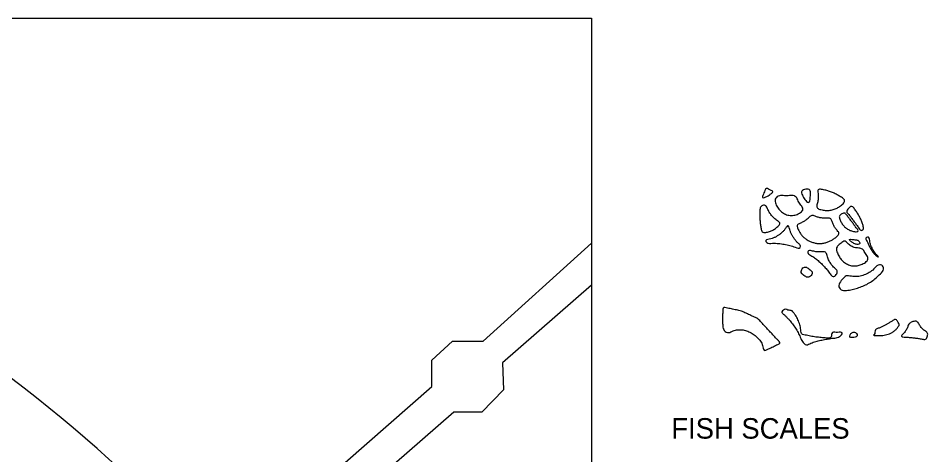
# Model space of a CAD drawing. Header units: inches. Extents: x 36 to 79.2, y 17.3 to 55.9.
# Drawn here: x 60.26 to 78, y 47.37 to 55.9 of the extents above; entities that cross this region are included whole.
import ezdxf

# ---------------------------------------------------------------- set-up
doc = ezdxf.new("R2010")
doc.units = ezdxf.units.IN
for name, color, linetype, lineweight in [('01_ORIGINAL_CAD', 7, 'CONTINUOUS', 20), ('12_OPTION_LABEL', 7, 'CONTINUOUS', 15), ('13_CONCEPT_ICON', 7, 'CONTINUOUS', 15)]:
    doc.layers.add(name, color=color, linetype=linetype, lineweight=lineweight)

# ---------------------------------------------------------------- blocks, each defined once
blk = doc.blocks.new('CONCEPT_ICON_07_SCALES')
at = {"layer": '13_CONCEPT_ICON'}
for points, knots in [([(47.947, 44.445), (47.925, 44.477), (47.95, 44.554), (47.976, 44.625), (48.003, 44.696), (48.032, 44.761), (48.059, 44.826), (48.086, 44.891), (48.112, 44.957), (48.142, 45.025), (48.173, 45.092), (48.208, 45.163), (48.257, 45.181), (48.307, 45.199), (48.37, 45.164), (48.436, 45.128), (48.501, 45.092), (48.568, 45.055), (48.636, 45.025), (48.703, 44.996), (48.772, 44.975), (48.778, 44.935), (48.783, 44.896), (48.726, 44.838), (48.668, 44.785), (48.609, 44.733), (48.549, 44.686), (48.49, 44.647), (48.43, 44.608), (48.373, 44.576), (48.309, 44.542), (48.246, 44.509), (48.176, 44.474), (48.107, 44.45), (48.038, 44.426), (47.969, 44.413), (47.947, 44.445)], [0, 0, 0, 0, 0.083333, 0.083333, 0.083333, 0.166667, 0.166667, 0.166667, 0.25, 0.25, 0.25, 0.333333, 0.333333, 0.333333, 0.416667, 0.416667, 0.416667, 0.5, 0.5, 0.5, 0.583333, 0.583333, 0.583333, 0.666667, 0.666667, 0.666667, 0.75, 0.75, 0.75, 0.833333, 0.833333, 0.833333, 0.916667, 0.916667, 0.916667, 1, 1, 1, 1]), ([(51.142, 44.971), (51.191, 45.056), (51.337, 45.099), (51.473, 45.119), (51.608, 45.138), (51.734, 45.133), (51.794, 45.057), (51.854, 44.981), (51.848, 44.834), (51.843, 44.69), (51.838, 44.546), (51.833, 44.405), (51.809, 44.278), (51.784, 44.15), (51.74, 44.037), (51.663, 44.042), (51.587, 44.047), (51.479, 44.172), (51.394, 44.29), (51.31, 44.407), (51.248, 44.518), (51.194, 44.637), (51.14, 44.757), (51.093, 44.885), (51.142, 44.971)], [0, 0, 0, 0, 0.125, 0.125, 0.125, 0.25, 0.25, 0.25, 0.375, 0.375, 0.375, 0.5, 0.5, 0.5, 0.625, 0.625, 0.625, 0.75, 0.75, 0.75, 0.875, 0.875, 0.875, 1, 1, 1, 1]), ([(52.482, 45.077), (52.528, 45.135), (52.635, 45.131), (52.746, 45.113), (52.858, 45.096), (52.976, 45.065), (53.086, 45.036), (53.197, 45.008), (53.3, 44.982), (53.403, 44.948), (53.506, 44.915), (53.609, 44.873), (53.709, 44.828), (53.81, 44.782), (53.909, 44.733), (54.005, 44.68), (54.1, 44.627), (54.193, 44.571), (54.296, 44.512), (54.398, 44.452), (54.511, 44.389), (54.572, 44.315), (54.633, 44.241), (54.643, 44.156), (54.598, 44.07), (54.553, 43.984), (54.452, 43.897), (54.357, 43.822), (54.262, 43.747), (54.172, 43.684), (54.078, 43.63), (53.983, 43.575), (53.884, 43.529), (53.78, 43.492), (53.677, 43.456), (53.568, 43.429), (53.457, 43.412), (53.346, 43.395), (53.233, 43.388), (53.122, 43.395), (53.012, 43.403), (52.904, 43.425), (52.788, 43.447), (52.672, 43.47), (52.548, 43.494), (52.468, 43.545), (52.388, 43.595), (52.352, 43.671), (52.356, 43.768), (52.36, 43.865), (52.405, 43.982), (52.434, 44.095), (52.463, 44.208), (52.477, 44.317), (52.479, 44.431), (52.481, 44.545), (52.472, 44.664), (52.461, 44.783), (52.45, 44.902), (52.436, 45.02), (52.482, 45.077)], [0, 0, 0, 0, 0.05, 0.05, 0.05, 0.1, 0.1, 0.1, 0.15, 0.15, 0.15, 0.2, 0.2, 0.2, 0.25, 0.25, 0.25, 0.3, 0.3, 0.3, 0.35, 0.35, 0.35, 0.4, 0.4, 0.4, 0.45, 0.45, 0.45, 0.5, 0.5, 0.5, 0.55, 0.55, 0.55, 0.6, 0.6, 0.6, 0.65, 0.65, 0.65, 0.7, 0.7, 0.7, 0.75, 0.75, 0.75, 0.8, 0.8, 0.8, 0.85, 0.85, 0.85, 0.9, 0.9, 0.9, 0.95, 0.95, 0.95, 1, 1, 1, 1]), ([(49.23, 44.564), (49.348, 44.611), (49.489, 44.606), (49.626, 44.6), (49.764, 44.594), (49.897, 44.588), (50.038, 44.594), (50.179, 44.601), (50.329, 44.621), (50.451, 44.602), (50.573, 44.582), (50.668, 44.521), (50.732, 44.423), (50.797, 44.326), (50.831, 44.19), (50.897, 44.071), (50.963, 43.951), (51.061, 43.849), (51.134, 43.743), (51.207, 43.638), (51.256, 43.53), (51.22, 43.431), (51.184, 43.331), (51.064, 43.24), (50.944, 43.17), (50.824, 43.099), (50.705, 43.05), (50.58, 43.02), (50.454, 42.991), (50.322, 42.983), (50.193, 42.994), (50.063, 43.006), (49.936, 43.037), (49.816, 43.088), (49.697, 43.138), (49.585, 43.207), (49.484, 43.291), (49.383, 43.376), (49.293, 43.476), (49.215, 43.583), (49.137, 43.69), (49.072, 43.803), (49.025, 43.928), (48.978, 44.052), (48.949, 44.186), (48.982, 44.303), (49.016, 44.419), (49.111, 44.518), (49.23, 44.564)], [0, 0, 0, 0, 0.0625, 0.0625, 0.0625, 0.125, 0.125, 0.125, 0.1875, 0.1875, 0.1875, 0.25, 0.25, 0.25, 0.3125, 0.3125, 0.3125, 0.375, 0.375, 0.375, 0.4375, 0.4375, 0.4375, 0.5, 0.5, 0.5, 0.5625, 0.5625, 0.5625, 0.625, 0.625, 0.625, 0.6875, 0.6875, 0.6875, 0.75, 0.75, 0.75, 0.8125, 0.8125, 0.8125, 0.875, 0.875, 0.875, 0.9375, 0.9375, 0.9375, 1, 1, 1, 1]), ([(47.928, 41.665), (47.865, 41.722), (47.842, 41.827), (47.824, 41.932), (47.805, 42.038), (47.791, 42.143), (47.777, 42.247), (47.763, 42.351), (47.749, 42.454), (47.742, 42.559), (47.734, 42.664), (47.734, 42.773), (47.734, 42.881), (47.735, 42.989), (47.736, 43.097), (47.733, 43.208), (47.729, 43.319), (47.721, 43.433), (47.741, 43.53), (47.761, 43.627), (47.81, 43.707), (47.89, 43.761), (47.971, 43.815), (48.084, 43.842), (48.161, 43.813), (48.239, 43.784), (48.281, 43.699), (48.323, 43.606), (48.366, 43.513), (48.408, 43.412), (48.458, 43.32), (48.509, 43.227), (48.569, 43.144), (48.633, 43.061), (48.697, 42.979), (48.767, 42.897), (48.842, 42.82), (48.917, 42.743), (48.998, 42.671), (49.09, 42.609), (49.182, 42.547), (49.286, 42.495), (49.327, 42.429), (49.369, 42.363), (49.348, 42.284), (49.292, 42.203), (49.236, 42.122), (49.146, 42.039), (49.057, 41.972), (48.969, 41.904), (48.883, 41.85), (48.794, 41.804), (48.705, 41.758), (48.613, 41.72), (48.514, 41.686), (48.414, 41.652), (48.308, 41.622), (48.202, 41.612), (48.096, 41.601), (47.992, 41.609), (47.928, 41.665)], [0, 0, 0, 0, 0.05, 0.05, 0.05, 0.1, 0.1, 0.1, 0.15, 0.15, 0.15, 0.2, 0.2, 0.2, 0.25, 0.25, 0.25, 0.3, 0.3, 0.3, 0.35, 0.35, 0.35, 0.4, 0.4, 0.4, 0.45, 0.45, 0.45, 0.5, 0.5, 0.5, 0.55, 0.55, 0.55, 0.6, 0.6, 0.6, 0.65, 0.65, 0.65, 0.7, 0.7, 0.7, 0.75, 0.75, 0.75, 0.8, 0.8, 0.8, 0.85, 0.85, 0.85, 0.9, 0.9, 0.9, 0.95, 0.95, 0.95, 1, 1, 1, 1]), ([(55.162, 43.729), (55.241, 43.733), (55.318, 43.656), (55.388, 43.57), (55.459, 43.484), (55.522, 43.39), (55.582, 43.3), (55.642, 43.21), (55.699, 43.125), (55.753, 43.036), (55.806, 42.946), (55.856, 42.852), (55.898, 42.757), (55.941, 42.661), (55.975, 42.563), (56.012, 42.467), (56.048, 42.37), (56.088, 42.275), (56.119, 42.167), (56.151, 42.059), (56.175, 41.939), (56.141, 41.861), (56.108, 41.784), (56.017, 41.75), (55.939, 41.787), (55.861, 41.823), (55.795, 41.93), (55.733, 42.026), (55.671, 42.122), (55.612, 42.208), (55.549, 42.292), (55.487, 42.377), (55.421, 42.461), (55.357, 42.546), (55.293, 42.631), (55.231, 42.716), (55.166, 42.802), (55.101, 42.887), (55.032, 42.973), (54.958, 43.056), (54.885, 43.139), (54.807, 43.219), (54.799, 43.302), (54.792, 43.384), (54.856, 43.469), (54.929, 43.554), (55.001, 43.64), (55.083, 43.725), (55.162, 43.729)], [0, 0, 0, 0, 0.0625, 0.0625, 0.0625, 0.125, 0.125, 0.125, 0.1875, 0.1875, 0.1875, 0.25, 0.25, 0.25, 0.3125, 0.3125, 0.3125, 0.375, 0.375, 0.375, 0.4375, 0.4375, 0.4375, 0.5, 0.5, 0.5, 0.5625, 0.5625, 0.5625, 0.625, 0.625, 0.625, 0.6875, 0.6875, 0.6875, 0.75, 0.75, 0.75, 0.8125, 0.8125, 0.8125, 0.875, 0.875, 0.875, 0.9375, 0.9375, 0.9375, 1, 1, 1, 1]), ([(50.779, 42.215), (50.81, 42.277), (50.893, 42.313), (50.98, 42.348), (51.067, 42.384), (51.158, 42.419), (51.242, 42.461), (51.326, 42.503), (51.403, 42.553), (51.479, 42.608), (51.554, 42.664), (51.628, 42.725), (51.699, 42.794), (51.771, 42.863), (51.839, 42.939), (51.913, 42.971), (51.988, 43.003), (52.068, 42.991), (52.153, 42.964), (52.238, 42.937), (52.326, 42.894), (52.415, 42.863), (52.505, 42.832), (52.594, 42.812), (52.686, 42.796), (52.778, 42.78), (52.871, 42.768), (52.968, 42.765), (53.065, 42.761), (53.164, 42.766), (53.258, 42.766), (53.353, 42.767), (53.441, 42.764), (53.5, 42.717), (53.559, 42.67), (53.587, 42.58), (53.616, 42.49), (53.646, 42.399), (53.676, 42.309), (53.713, 42.224), (53.751, 42.139), (53.794, 42.059), (53.847, 41.981), (53.901, 41.903), (53.964, 41.826), (54.027, 41.753), (54.09, 41.679), (54.153, 41.609), (54.158, 41.537), (54.163, 41.466), (54.109, 41.394), (54.042, 41.326), (53.974, 41.259), (53.892, 41.195), (53.812, 41.138), (53.733, 41.081), (53.658, 41.03), (53.578, 40.984), (53.499, 40.938), (53.416, 40.896), (53.331, 40.861), (53.246, 40.825), (53.159, 40.795), (53.069, 40.772), (52.979, 40.749), (52.887, 40.733), (52.793, 40.722), (52.699, 40.711), (52.604, 40.705), (52.509, 40.709), (52.415, 40.713), (52.321, 40.726), (52.229, 40.745), (52.138, 40.763), (52.049, 40.787), (51.962, 40.818), (51.875, 40.849), (51.791, 40.887), (51.709, 40.93), (51.627, 40.973), (51.547, 41.021), (51.47, 41.075), (51.393, 41.13), (51.319, 41.191), (51.252, 41.259), (51.184, 41.326), (51.123, 41.401), (51.069, 41.478), (51.015, 41.554), (50.968, 41.632), (50.922, 41.716), (50.877, 41.799), (50.833, 41.888), (50.801, 41.976), (50.769, 42.064), (50.748, 42.152), (50.779, 42.215)], [0, 0, 0, 0, 0.03125, 0.03125, 0.03125, 0.0625, 0.0625, 0.0625, 0.09375, 0.09375, 0.09375, 0.125, 0.125, 0.125, 0.15625, 0.15625, 0.15625, 0.1875, 0.1875, 0.1875, 0.21875, 0.21875, 0.21875, 0.25, 0.25, 0.25, 0.28125, 0.28125, 0.28125, 0.3125, 0.3125, 0.3125, 0.34375, 0.34375, 0.34375, 0.375, 0.375, 0.375, 0.40625, 0.40625, 0.40625, 0.4375, 0.4375, 0.4375, 0.46875, 0.46875, 0.46875, 0.5, 0.5, 0.5, 0.53125, 0.53125, 0.53125, 0.5625, 0.5625, 0.5625, 0.59375, 0.59375, 0.59375, 0.625, 0.625, 0.625, 0.65625, 0.65625, 0.65625, 0.6875, 0.6875, 0.6875, 0.71875, 0.71875, 0.71875, 0.75, 0.75, 0.75, 0.78125, 0.78125, 0.78125, 0.8125, 0.8125, 0.8125, 0.84375, 0.84375, 0.84375, 0.875, 0.875, 0.875, 0.90625, 0.90625, 0.90625, 0.9375, 0.9375, 0.9375, 0.96875, 0.96875, 0.96875, 1, 1, 1, 1]), ([(54.204, 42.945), (54.234, 43.02), (54.32, 43.079), (54.407, 43.123), (54.494, 43.167), (54.582, 43.196), (54.655, 43.164), (54.727, 43.131), (54.785, 43.039), (54.845, 42.953), (54.904, 42.867), (54.966, 42.789), (55.027, 42.71), (55.087, 42.631), (55.147, 42.553), (55.207, 42.474), (55.267, 42.395), (55.327, 42.316), (55.385, 42.238), (55.443, 42.159), (55.5, 42.08), (55.568, 41.995), (55.637, 41.91), (55.716, 41.818), (55.723, 41.757), (55.73, 41.697), (55.665, 41.668), (55.573, 41.664), (55.481, 41.66), (55.363, 41.682), (55.262, 41.709), (55.16, 41.736), (55.075, 41.767), (54.99, 41.808), (54.905, 41.85), (54.82, 41.901), (54.74, 41.963), (54.661, 42.024), (54.587, 42.096), (54.524, 42.173), (54.461, 42.249), (54.407, 42.33), (54.359, 42.417), (54.311, 42.504), (54.267, 42.597), (54.233, 42.688), (54.198, 42.779), (54.173, 42.87), (54.204, 42.945)], [0, 0, 0, 0, 0.0625, 0.0625, 0.0625, 0.125, 0.125, 0.125, 0.1875, 0.1875, 0.1875, 0.25, 0.25, 0.25, 0.3125, 0.3125, 0.3125, 0.375, 0.375, 0.375, 0.4375, 0.4375, 0.4375, 0.5, 0.5, 0.5, 0.5625, 0.5625, 0.5625, 0.625, 0.625, 0.625, 0.6875, 0.6875, 0.6875, 0.75, 0.75, 0.75, 0.8125, 0.8125, 0.8125, 0.875, 0.875, 0.875, 0.9375, 0.9375, 0.9375, 1, 1, 1, 1]), ([(48.211, 40.949), (48.229, 40.994), (48.3, 41.015), (48.378, 41.033), (48.455, 41.051), (48.539, 41.065), (48.616, 41.086), (48.693, 41.106), (48.764, 41.132), (48.835, 41.162), (48.906, 41.192), (48.976, 41.225), (49.045, 41.262), (49.113, 41.299), (49.18, 41.34), (49.245, 41.384), (49.31, 41.429), (49.374, 41.476), (49.436, 41.527), (49.497, 41.577), (49.558, 41.63), (49.614, 41.686), (49.67, 41.742), (49.722, 41.802), (49.771, 41.871), (49.819, 41.94), (49.865, 42.018), (49.912, 42.077), (49.958, 42.136), (50.006, 42.176), (50.043, 42.156), (50.079, 42.137), (50.103, 42.058), (50.124, 41.978), (50.145, 41.898), (50.163, 41.816), (50.188, 41.741), (50.213, 41.666), (50.245, 41.597), (50.279, 41.528), (50.313, 41.459), (50.349, 41.389), (50.387, 41.321), (50.426, 41.253), (50.468, 41.187), (50.512, 41.121), (50.556, 41.056), (50.603, 40.992), (50.653, 40.931), (50.704, 40.869), (50.76, 40.81), (50.823, 40.754), (50.887, 40.698), (50.958, 40.645), (50.997, 40.581), (51.036, 40.517), (51.041, 40.442), (51.009, 40.392), (50.977, 40.341), (50.907, 40.315), (50.835, 40.322), (50.762, 40.328), (50.687, 40.367), (50.613, 40.399), (50.539, 40.431), (50.466, 40.456), (50.392, 40.479), (50.319, 40.501), (50.244, 40.521), (50.169, 40.54), (50.094, 40.56), (50.018, 40.578), (49.942, 40.596), (49.866, 40.613), (49.79, 40.63), (49.713, 40.644), (49.636, 40.658), (49.558, 40.67), (49.48, 40.681), (49.401, 40.691), (49.322, 40.7), (49.243, 40.708), (49.164, 40.716), (49.084, 40.724), (49.004, 40.728), (48.923, 40.732), (48.842, 40.732), (48.759, 40.728), (48.676, 40.724), (48.592, 40.715), (48.509, 40.721), (48.427, 40.728), (48.345, 40.748), (48.287, 40.792), (48.228, 40.836), (48.193, 40.905), (48.211, 40.949)], [0, 0, 0, 0, 0.03125, 0.03125, 0.03125, 0.0625, 0.0625, 0.0625, 0.09375, 0.09375, 0.09375, 0.125, 0.125, 0.125, 0.15625, 0.15625, 0.15625, 0.1875, 0.1875, 0.1875, 0.21875, 0.21875, 0.21875, 0.25, 0.25, 0.25, 0.28125, 0.28125, 0.28125, 0.3125, 0.3125, 0.3125, 0.34375, 0.34375, 0.34375, 0.375, 0.375, 0.375, 0.40625, 0.40625, 0.40625, 0.4375, 0.4375, 0.4375, 0.46875, 0.46875, 0.46875, 0.5, 0.5, 0.5, 0.53125, 0.53125, 0.53125, 0.5625, 0.5625, 0.5625, 0.59375, 0.59375, 0.59375, 0.625, 0.625, 0.625, 0.65625, 0.65625, 0.65625, 0.6875, 0.6875, 0.6875, 0.71875, 0.71875, 0.71875, 0.75, 0.75, 0.75, 0.78125, 0.78125, 0.78125, 0.8125, 0.8125, 0.8125, 0.84375, 0.84375, 0.84375, 0.875, 0.875, 0.875, 0.90625, 0.90625, 0.90625, 0.9375, 0.9375, 0.9375, 0.96875, 0.96875, 0.96875, 1, 1, 1, 1]), ([(54.609, 40.909), (54.695, 40.907), (54.78, 40.816), (54.871, 40.729), (54.962, 40.643), (55.059, 40.56), (55.163, 40.496), (55.266, 40.433), (55.376, 40.39), (55.495, 40.368), (55.615, 40.347), (55.744, 40.348), (55.855, 40.33), (55.967, 40.312), (56.06, 40.275), (56.13, 40.196), (56.201, 40.118), (56.248, 39.997), (56.317, 39.888), (56.386, 39.778), (56.477, 39.679), (56.51, 39.58), (56.542, 39.481), (56.516, 39.383), (56.444, 39.296), (56.372, 39.209), (56.255, 39.133), (56.144, 39.073), (56.033, 39.012), (55.927, 38.968), (55.814, 38.935), (55.7, 38.903), (55.579, 38.882), (55.458, 38.88), (55.336, 38.878), (55.214, 38.895), (55.098, 38.926), (54.982, 38.956), (54.872, 39), (54.767, 39.058), (54.663, 39.116), (54.564, 39.189), (54.475, 39.273), (54.387, 39.357), (54.309, 39.452), (54.243, 39.552), (54.177, 39.652), (54.123, 39.756), (54.071, 39.869), (54.018, 39.983), (53.968, 40.105), (53.958, 40.212), (53.948, 40.318), (53.979, 40.409), (54.051, 40.494), (54.122, 40.579), (54.235, 40.659), (54.336, 40.741), (54.436, 40.824), (54.523, 40.911), (54.609, 40.909)], [0, 0, 0, 0, 0.05, 0.05, 0.05, 0.1, 0.1, 0.1, 0.15, 0.15, 0.15, 0.2, 0.2, 0.2, 0.25, 0.25, 0.25, 0.3, 0.3, 0.3, 0.35, 0.35, 0.35, 0.4, 0.4, 0.4, 0.45, 0.45, 0.45, 0.5, 0.5, 0.5, 0.55, 0.55, 0.55, 0.6, 0.6, 0.6, 0.65, 0.65, 0.65, 0.7, 0.7, 0.7, 0.75, 0.75, 0.75, 0.8, 0.8, 0.8, 0.85, 0.85, 0.85, 0.9, 0.9, 0.9, 0.95, 0.95, 0.95, 1, 1, 1, 1]), ([(55.02, 41.034), (55.002, 41.002), (55.069, 40.921), (55.143, 40.861), (55.217, 40.801), (55.298, 40.761), (55.381, 40.722), (55.464, 40.682), (55.55, 40.643), (55.641, 40.634), (55.733, 40.625), (55.83, 40.646), (55.855, 40.708), (55.88, 40.77), (55.834, 40.874), (55.765, 40.932), (55.695, 40.99), (55.603, 41.002), (55.512, 41.013), (55.421, 41.023), (55.332, 41.03), (55.236, 41.041), (55.141, 41.053), (55.038, 41.067), (55.02, 41.034)], [0, 0, 0, 0, 0.125, 0.125, 0.125, 0.25, 0.25, 0.25, 0.375, 0.375, 0.375, 0.5, 0.5, 0.5, 0.625, 0.625, 0.625, 0.75, 0.75, 0.75, 0.875, 0.875, 0.875, 1, 1, 1, 1]), ([(56.351, 41.133), (56.369, 41.185), (56.437, 41.227), (56.493, 41.233), (56.55, 41.238), (56.595, 41.207), (56.621, 41.151), (56.647, 41.096), (56.653, 41.016), (56.664, 40.944), (56.675, 40.871), (56.69, 40.806), (56.708, 40.74), (56.726, 40.674), (56.745, 40.608), (56.769, 40.544), (56.793, 40.479), (56.822, 40.416), (56.852, 40.354), (56.881, 40.291), (56.912, 40.229), (56.947, 40.169), (56.982, 40.109), (57.021, 40.051), (57.06, 39.995), (57.1, 39.94), (57.139, 39.886), (57.192, 39.827), (57.244, 39.768), (57.31, 39.705), (57.346, 39.661), (57.383, 39.617), (57.39, 39.593), (57.358, 39.607), (57.325, 39.62), (57.251, 39.672), (57.19, 39.723), (57.128, 39.775), (57.077, 39.826), (57.03, 39.879), (56.982, 39.932), (56.938, 39.986), (56.897, 40.043), (56.857, 40.1), (56.821, 40.159), (56.784, 40.218), (56.748, 40.277), (56.712, 40.337), (56.678, 40.397), (56.645, 40.458), (56.614, 40.519), (56.586, 40.582), (56.558, 40.644), (56.533, 40.707), (56.503, 40.77), (56.472, 40.833), (56.435, 40.896), (56.4, 40.958), (56.366, 41.02), (56.333, 41.081), (56.351, 41.133)], [0, 0, 0, 0, 0.05, 0.05, 0.05, 0.1, 0.1, 0.1, 0.15, 0.15, 0.15, 0.2, 0.2, 0.2, 0.25, 0.25, 0.25, 0.3, 0.3, 0.3, 0.35, 0.35, 0.35, 0.4, 0.4, 0.4, 0.45, 0.45, 0.45, 0.5, 0.5, 0.5, 0.55, 0.55, 0.55, 0.6, 0.6, 0.6, 0.65, 0.65, 0.65, 0.7, 0.7, 0.7, 0.75, 0.75, 0.75, 0.8, 0.8, 0.8, 0.85, 0.85, 0.85, 0.9, 0.9, 0.9, 0.95, 0.95, 0.95, 1, 1, 1, 1]), ([(51.698, 40.116), (51.769, 40.15), (51.901, 40.124), (52.024, 40.095), (52.147, 40.066), (52.262, 40.035), (52.382, 40.026), (52.502, 40.016), (52.626, 40.028), (52.746, 40.038), (52.867, 40.048), (52.984, 40.056), (53.057, 40.003), (53.131, 39.95), (53.161, 39.835), (53.195, 39.721), (53.229, 39.606), (53.268, 39.491), (53.317, 39.383), (53.366, 39.275), (53.425, 39.176), (53.49, 39.078), (53.556, 38.98), (53.628, 38.884), (53.72, 38.796), (53.813, 38.708), (53.926, 38.628), (53.984, 38.54), (54.042, 38.452), (54.044, 38.355), (53.993, 38.252), (53.941, 38.149), (53.837, 38.04), (53.747, 38.02), (53.658, 38), (53.583, 38.069), (53.51, 38.16), (53.437, 38.251), (53.366, 38.363), (53.291, 38.463), (53.215, 38.563), (53.136, 38.65), (53.054, 38.738), (52.971, 38.827), (52.887, 38.917), (52.8, 39.004), (52.712, 39.091), (52.622, 39.174), (52.531, 39.255), (52.44, 39.335), (52.349, 39.414), (52.255, 39.486), (52.162, 39.557), (52.067, 39.623), (51.958, 39.69), (51.849, 39.756), (51.726, 39.824), (51.671, 39.905), (51.615, 39.986), (51.627, 40.081), (51.698, 40.116)], [0, 0, 0, 0, 0.05, 0.05, 0.05, 0.1, 0.1, 0.1, 0.15, 0.15, 0.15, 0.2, 0.2, 0.2, 0.25, 0.25, 0.25, 0.3, 0.3, 0.3, 0.35, 0.35, 0.35, 0.4, 0.4, 0.4, 0.45, 0.45, 0.45, 0.5, 0.5, 0.5, 0.55, 0.55, 0.55, 0.6, 0.6, 0.6, 0.65, 0.65, 0.65, 0.7, 0.7, 0.7, 0.75, 0.75, 0.75, 0.8, 0.8, 0.8, 0.85, 0.85, 0.85, 0.9, 0.9, 0.9, 0.95, 0.95, 0.95, 1, 1, 1, 1]), ([(51.098, 38.345), (51.125, 38.249), (51.222, 38.184), (51.318, 38.115), (51.414, 38.045), (51.509, 37.971), (51.611, 37.966), (51.714, 37.961), (51.824, 38.025), (51.898, 38.113), (51.971, 38.201), (52.007, 38.311), (51.973, 38.401), (51.94, 38.491), (51.836, 38.56), (51.735, 38.634), (51.633, 38.708), (51.534, 38.786), (51.438, 38.797), (51.342, 38.808), (51.25, 38.752), (51.182, 38.66), (51.114, 38.568), (51.071, 38.441), (51.098, 38.345)], [0, 0, 0, 0, 0.125, 0.125, 0.125, 0.25, 0.25, 0.25, 0.375, 0.375, 0.375, 0.5, 0.5, 0.5, 0.625, 0.625, 0.625, 0.75, 0.75, 0.75, 0.875, 0.875, 0.875, 1, 1, 1, 1]), ([(54.744, 38.066), (54.864, 38.106), (55.014, 38.07), (55.172, 38.046), (55.33, 38.023), (55.495, 38.013), (55.653, 38.025), (55.811, 38.036), (55.961, 38.069), (56.107, 38.113), (56.253, 38.158), (56.395, 38.215), (56.53, 38.285), (56.665, 38.356), (56.793, 38.44), (56.907, 38.553), (57.021, 38.667), (57.121, 38.81), (57.249, 38.897), (57.376, 38.984), (57.533, 39.014), (57.644, 38.957), (57.755, 38.899), (57.821, 38.753), (57.794, 38.617), (57.767, 38.48), (57.647, 38.353), (57.529, 38.236), (57.412, 38.119), (57.297, 38.012), (57.179, 37.91), (57.061, 37.808), (56.94, 37.711), (56.812, 37.624), (56.685, 37.536), (56.553, 37.458), (56.417, 37.387), (56.282, 37.316), (56.144, 37.253), (56.002, 37.198), (55.86, 37.143), (55.715, 37.096), (55.569, 37.057), (55.423, 37.018), (55.276, 36.987), (55.123, 36.952), (54.97, 36.916), (54.811, 36.876), (54.656, 36.877), (54.5, 36.877), (54.349, 36.918), (54.256, 37.012), (54.163, 37.107), (54.128, 37.254), (54.17, 37.392), (54.211, 37.53), (54.328, 37.659), (54.431, 37.783), (54.534, 37.906), (54.624, 38.025), (54.744, 38.066)], [0, 0, 0, 0, 0.05, 0.05, 0.05, 0.1, 0.1, 0.1, 0.15, 0.15, 0.15, 0.2, 0.2, 0.2, 0.25, 0.25, 0.25, 0.3, 0.3, 0.3, 0.35, 0.35, 0.35, 0.4, 0.4, 0.4, 0.45, 0.45, 0.45, 0.5, 0.5, 0.5, 0.55, 0.55, 0.55, 0.6, 0.6, 0.6, 0.65, 0.65, 0.65, 0.7, 0.7, 0.7, 0.75, 0.75, 0.75, 0.8, 0.8, 0.8, 0.85, 0.85, 0.85, 0.9, 0.9, 0.9, 0.95, 0.95, 0.95, 1, 1, 1, 1]), ([(48.069, 32.033), (48.032, 32.064), (48.015, 32.132), (48.001, 32.201), (47.986, 32.27), (47.974, 32.339), (47.956, 32.404), (47.937, 32.47), (47.913, 32.53), (47.883, 32.59), (47.854, 32.649), (47.819, 32.707), (47.78, 32.762), (47.74, 32.817), (47.696, 32.869), (47.648, 32.921), (47.601, 32.972), (47.55, 33.022), (47.5, 33.071), (47.45, 33.121), (47.4, 33.17), (47.348, 33.214), (47.295, 33.259), (47.241, 33.299), (47.184, 33.336), (47.128, 33.373), (47.07, 33.407), (47.012, 33.44), (46.954, 33.473), (46.895, 33.505), (46.834, 33.532), (46.774, 33.56), (46.712, 33.583), (46.649, 33.604), (46.586, 33.625), (46.522, 33.644), (46.457, 33.659), (46.392, 33.674), (46.325, 33.684), (46.256, 33.69), (46.188, 33.696), (46.117, 33.698), (46.047, 33.696), (45.977, 33.694), (45.908, 33.689), (45.841, 33.679), (45.774, 33.669), (45.709, 33.654), (45.646, 33.633), (45.583, 33.613), (45.522, 33.587), (45.461, 33.557), (45.401, 33.527), (45.341, 33.494), (45.278, 33.475), (45.215, 33.456), (45.148, 33.453), (45.084, 33.467), (45.02, 33.481), (44.958, 33.513), (44.907, 33.556), (44.856, 33.599), (44.816, 33.653), (44.787, 33.713), (44.759, 33.773), (44.741, 33.838), (44.729, 33.905), (44.717, 33.971), (44.71, 34.039), (44.705, 34.108), (44.701, 34.176), (44.699, 34.246), (44.698, 34.316), (44.697, 34.386), (44.698, 34.457), (44.698, 34.527), (44.698, 34.598), (44.697, 34.668), (44.697, 34.738), (44.698, 34.808), (44.7, 34.878), (44.703, 34.947), (44.707, 35.017), (44.713, 35.086), (44.715, 35.161), (44.717, 35.235), (44.715, 35.314), (44.725, 35.378), (44.735, 35.442), (44.756, 35.49), (44.802, 35.505), (44.849, 35.52), (44.92, 35.502), (44.992, 35.484), (45.064, 35.466), (45.135, 35.448), (45.205, 35.432), (45.275, 35.416), (45.343, 35.403), (45.411, 35.389), (45.479, 35.376), (45.548, 35.361), (45.617, 35.347), (45.686, 35.332), (45.754, 35.317), (45.823, 35.304), (45.892, 35.29), (45.962, 35.277), (46.03, 35.262), (46.099, 35.246), (46.166, 35.228), (46.232, 35.204), (46.297, 35.18), (46.361, 35.15), (46.424, 35.12), (46.488, 35.09), (46.551, 35.059), (46.615, 35.03), (46.679, 35), (46.743, 34.97), (46.806, 34.941), (46.87, 34.911), (46.934, 34.882), (46.997, 34.852), (47.061, 34.822), (47.124, 34.792), (47.189, 34.763), (47.253, 34.734), (47.318, 34.706), (47.382, 34.677), (47.446, 34.648), (47.509, 34.618), (47.565, 34.578), (47.622, 34.538), (47.671, 34.49), (47.72, 34.438), (47.768, 34.387), (47.814, 34.334), (47.861, 34.281), (47.908, 34.229), (47.956, 34.178), (48.004, 34.126), (48.052, 34.075), (48.099, 34.023), (48.147, 33.972), (48.195, 33.92), (48.243, 33.869), (48.29, 33.817), (48.338, 33.765), (48.386, 33.714), (48.433, 33.662), (48.481, 33.611), (48.529, 33.559), (48.576, 33.507), (48.624, 33.456), (48.672, 33.404), (48.72, 33.353), (48.768, 33.301), (48.815, 33.249), (48.863, 33.198), (48.911, 33.146), (48.958, 33.095), (49.005, 33.044), (49.051, 32.992), (49.098, 32.941), (49.151, 32.888), (49.204, 32.836), (49.263, 32.782), (49.304, 32.731), (49.346, 32.681), (49.37, 32.634), (49.349, 32.595), (49.328, 32.557), (49.262, 32.527), (49.194, 32.497), (49.127, 32.468), (49.058, 32.438), (48.992, 32.408), (48.927, 32.378), (48.865, 32.347), (48.803, 32.316), (48.74, 32.286), (48.677, 32.256), (48.614, 32.226), (48.551, 32.196), (48.488, 32.166), (48.423, 32.131), (48.358, 32.096), (48.291, 32.056), (48.228, 32.033), (48.165, 32.009), (48.107, 32.002), (48.069, 32.033)], [0, 0, 0, 0, 0.015625, 0.015625, 0.015625, 0.03125, 0.03125, 0.03125, 0.046875, 0.046875, 0.046875, 0.0625, 0.0625, 0.0625, 0.078125, 0.078125, 0.078125, 0.09375, 0.09375, 0.09375, 0.109375, 0.109375, 0.109375, 0.125, 0.125, 0.125, 0.140625, 0.140625, 0.140625, 0.15625, 0.15625, 0.15625, 0.171875, 0.171875, 0.171875, 0.1875, 0.1875, 0.1875, 0.203125, 0.203125, 0.203125, 0.21875, 0.21875, 0.21875, 0.234375, 0.234375, 0.234375, 0.25, 0.25, 0.25, 0.265625, 0.265625, 0.265625, 0.28125, 0.28125, 0.28125, 0.296875, 0.296875, 0.296875, 0.3125, 0.3125, 0.3125, 0.328125, 0.328125, 0.328125, 0.34375, 0.34375, 0.34375, 0.359375, 0.359375, 0.359375, 0.375, 0.375, 0.375, 0.390625, 0.390625, 0.390625, 0.40625, 0.40625, 0.40625, 0.421875, 0.421875, 0.421875, 0.4375, 0.4375, 0.4375, 0.453125, 0.453125, 0.453125, 0.46875, 0.46875, 0.46875, 0.484375, 0.484375, 0.484375, 0.5, 0.5, 0.5, 0.515625, 0.515625, 0.515625, 0.53125, 0.53125, 0.53125, 0.546875, 0.546875, 0.546875, 0.5625, 0.5625, 0.5625, 0.578125, 0.578125, 0.578125, 0.59375, 0.59375, 0.59375, 0.609375, 0.609375, 0.609375, 0.625, 0.625, 0.625, 0.640625, 0.640625, 0.640625, 0.65625, 0.65625, 0.65625, 0.671875, 0.671875, 0.671875, 0.6875, 0.6875, 0.6875, 0.703125, 0.703125, 0.703125, 0.71875, 0.71875, 0.71875, 0.734375, 0.734375, 0.734375, 0.75, 0.75, 0.75, 0.765625, 0.765625, 0.765625, 0.78125, 0.78125, 0.78125, 0.796875, 0.796875, 0.796875, 0.8125, 0.8125, 0.8125, 0.828125, 0.828125, 0.828125, 0.84375, 0.84375, 0.84375, 0.859375, 0.859375, 0.859375, 0.875, 0.875, 0.875, 0.890625, 0.890625, 0.890625, 0.90625, 0.90625, 0.90625, 0.921875, 0.921875, 0.921875, 0.9375, 0.9375, 0.9375, 0.953125, 0.953125, 0.953125, 0.96875, 0.96875, 0.96875, 0.984375, 0.984375, 0.984375, 1, 1, 1, 1]), ([(49.833, 35.365), (49.894, 35.362), (49.954, 35.322), (50.014, 35.299), (50.075, 35.277), (50.136, 35.272), (50.193, 35.268), (50.25, 35.264), (50.302, 35.263), (50.351, 35.23), (50.4, 35.197), (50.446, 35.133), (50.491, 35.071), (50.535, 35.008), (50.578, 34.947), (50.618, 34.886), (50.658, 34.825), (50.696, 34.763), (50.732, 34.7), (50.767, 34.637), (50.8, 34.572), (50.829, 34.505), (50.859, 34.439), (50.886, 34.371), (50.909, 34.304), (50.933, 34.236), (50.952, 34.168), (50.972, 34.1), (50.991, 34.033), (51.01, 33.965), (51.025, 33.895), (51.04, 33.825), (51.052, 33.753), (51.057, 33.677), (51.062, 33.602), (51.061, 33.523), (51.079, 33.46), (51.098, 33.396), (51.137, 33.349), (51.196, 33.319), (51.254, 33.289), (51.332, 33.278), (51.407, 33.264), (51.482, 33.25), (51.553, 33.234), (51.624, 33.218), (51.696, 33.203), (51.766, 33.188), (51.838, 33.175), (51.909, 33.161), (51.981, 33.149), (52.053, 33.137), (52.125, 33.125), (52.197, 33.113), (52.269, 33.103), (52.342, 33.093), (52.414, 33.084), (52.486, 33.076), (52.559, 33.068), (52.632, 33.06), (52.704, 33.053), (52.777, 33.046), (52.849, 33.04), (52.921, 33.035), (52.993, 33.031), (53.065, 33.028), (53.142, 33.021), (53.218, 33.014), (53.298, 33.003), (53.366, 33.008), (53.435, 33.013), (53.492, 33.036), (53.52, 33.089), (53.548, 33.142), (53.546, 33.227), (53.555, 33.3), (53.564, 33.372), (53.585, 33.433), (53.632, 33.462), (53.68, 33.492), (53.755, 33.49), (53.829, 33.487), (53.904, 33.484), (53.979, 33.479), (54.057, 33.48), (54.135, 33.482), (54.216, 33.489), (54.286, 33.487), (54.356, 33.485), (54.416, 33.475), (54.43, 33.438), (54.445, 33.402), (54.416, 33.34), (54.373, 33.283), (54.33, 33.226), (54.274, 33.175), (54.214, 33.136), (54.154, 33.097), (54.091, 33.071), (54.024, 33.054), (53.958, 33.037), (53.888, 33.028), (53.818, 33.02), (53.748, 33.012), (53.677, 33.004), (53.607, 32.995), (53.537, 32.987), (53.468, 32.977), (53.399, 32.966), (53.329, 32.955), (53.261, 32.943), (53.192, 32.932), (53.123, 32.92), (53.054, 32.909), (52.985, 32.897), (52.916, 32.885), (52.848, 32.872), (52.78, 32.857), (52.712, 32.842), (52.645, 32.825), (52.578, 32.808), (52.511, 32.792), (52.443, 32.775), (52.377, 32.757), (52.31, 32.74), (52.243, 32.721), (52.177, 32.702), (52.111, 32.682), (52.046, 32.661), (51.981, 32.637), (51.916, 32.613), (51.852, 32.587), (51.789, 32.555), (51.725, 32.523), (51.663, 32.486), (51.601, 32.472), (51.539, 32.459), (51.479, 32.469), (51.421, 32.501), (51.362, 32.534), (51.307, 32.589), (51.258, 32.643), (51.21, 32.697), (51.169, 32.751), (51.136, 32.809), (51.103, 32.867), (51.078, 32.931), (51.052, 32.994), (51.026, 33.058), (50.999, 33.122), (50.971, 33.186), (50.942, 33.249), (50.912, 33.312), (50.88, 33.373), (50.849, 33.435), (50.815, 33.496), (50.781, 33.556), (50.747, 33.617), (50.711, 33.677), (50.675, 33.736), (50.638, 33.796), (50.601, 33.854), (50.562, 33.913), (50.523, 33.971), (50.482, 34.028), (50.441, 34.085), (50.4, 34.142), (50.358, 34.199), (50.316, 34.255), (50.273, 34.312), (50.23, 34.368), (50.184, 34.423), (50.138, 34.477), (50.089, 34.53), (50.038, 34.582), (49.988, 34.634), (49.936, 34.686), (49.886, 34.738), (49.835, 34.79), (49.785, 34.843), (49.727, 34.893), (49.669, 34.944), (49.603, 34.992), (49.558, 35.035), (49.512, 35.079), (49.486, 35.119), (49.505, 35.162), (49.523, 35.205), (49.585, 35.253), (49.647, 35.293), (49.71, 35.334), (49.772, 35.369), (49.833, 35.365)], [0, 0, 0, 0, 0.015625, 0.015625, 0.015625, 0.03125, 0.03125, 0.03125, 0.046875, 0.046875, 0.046875, 0.0625, 0.0625, 0.0625, 0.078125, 0.078125, 0.078125, 0.09375, 0.09375, 0.09375, 0.109375, 0.109375, 0.109375, 0.125, 0.125, 0.125, 0.140625, 0.140625, 0.140625, 0.15625, 0.15625, 0.15625, 0.171875, 0.171875, 0.171875, 0.1875, 0.1875, 0.1875, 0.203125, 0.203125, 0.203125, 0.21875, 0.21875, 0.21875, 0.234375, 0.234375, 0.234375, 0.25, 0.25, 0.25, 0.265625, 0.265625, 0.265625, 0.28125, 0.28125, 0.28125, 0.296875, 0.296875, 0.296875, 0.3125, 0.3125, 0.3125, 0.328125, 0.328125, 0.328125, 0.34375, 0.34375, 0.34375, 0.359375, 0.359375, 0.359375, 0.375, 0.375, 0.375, 0.390625, 0.390625, 0.390625, 0.40625, 0.40625, 0.40625, 0.421875, 0.421875, 0.421875, 0.4375, 0.4375, 0.4375, 0.453125, 0.453125, 0.453125, 0.46875, 0.46875, 0.46875, 0.484375, 0.484375, 0.484375, 0.5, 0.5, 0.5, 0.515625, 0.515625, 0.515625, 0.53125, 0.53125, 0.53125, 0.546875, 0.546875, 0.546875, 0.5625, 0.5625, 0.5625, 0.578125, 0.578125, 0.578125, 0.59375, 0.59375, 0.59375, 0.609375, 0.609375, 0.609375, 0.625, 0.625, 0.625, 0.640625, 0.640625, 0.640625, 0.65625, 0.65625, 0.65625, 0.671875, 0.671875, 0.671875, 0.6875, 0.6875, 0.6875, 0.703125, 0.703125, 0.703125, 0.71875, 0.71875, 0.71875, 0.734375, 0.734375, 0.734375, 0.75, 0.75, 0.75, 0.765625, 0.765625, 0.765625, 0.78125, 0.78125, 0.78125, 0.796875, 0.796875, 0.796875, 0.8125, 0.8125, 0.8125, 0.828125, 0.828125, 0.828125, 0.84375, 0.84375, 0.84375, 0.859375, 0.859375, 0.859375, 0.875, 0.875, 0.875, 0.890625, 0.890625, 0.890625, 0.90625, 0.90625, 0.90625, 0.921875, 0.921875, 0.921875, 0.9375, 0.9375, 0.9375, 0.953125, 0.953125, 0.953125, 0.96875, 0.96875, 0.96875, 0.984375, 0.984375, 0.984375, 1, 1, 1, 1]), ([(56.975, 33.262), (56.978, 33.288), (57.047, 33.326), (57.075, 33.387), (57.103, 33.447), (57.089, 33.528), (57.097, 33.594), (57.106, 33.659), (57.136, 33.708), (57.196, 33.744), (57.255, 33.781), (57.343, 33.806), (57.423, 33.835), (57.502, 33.865), (57.572, 33.901), (57.643, 33.936), (57.714, 33.971), (57.786, 34.006), (57.857, 34.043), (57.928, 34.079), (57.999, 34.117), (58.07, 34.155), (58.14, 34.193), (58.21, 34.232), (58.279, 34.271), (58.348, 34.31), (58.416, 34.349), (58.486, 34.398), (58.556, 34.448), (58.628, 34.507), (58.689, 34.53), (58.751, 34.552), (58.802, 34.539), (58.849, 34.488), (58.896, 34.438), (58.939, 34.351), (58.982, 34.287), (59.026, 34.222), (59.07, 34.181), (59.072, 34.129), (59.074, 34.077), (59.033, 34.015), (58.989, 33.951), (58.945, 33.886), (58.896, 33.819), (58.844, 33.759), (58.791, 33.699), (58.734, 33.647), (58.673, 33.599), (58.612, 33.552), (58.547, 33.51), (58.481, 33.471), (58.415, 33.433), (58.347, 33.399), (58.277, 33.371), (58.207, 33.342), (58.135, 33.318), (58.062, 33.299), (57.989, 33.28), (57.914, 33.265), (57.838, 33.252), (57.762, 33.239), (57.685, 33.229), (57.608, 33.224), (57.532, 33.219), (57.455, 33.219), (57.37, 33.217), (57.285, 33.216), (57.192, 33.213), (57.114, 33.219), (57.035, 33.224), (56.972, 33.237), (56.975, 33.262)], [0, 0, 0, 0, 0.041667, 0.041667, 0.041667, 0.083333, 0.083333, 0.083333, 0.125, 0.125, 0.125, 0.166667, 0.166667, 0.166667, 0.208333, 0.208333, 0.208333, 0.25, 0.25, 0.25, 0.291667, 0.291667, 0.291667, 0.333333, 0.333333, 0.333333, 0.375, 0.375, 0.375, 0.416667, 0.416667, 0.416667, 0.458333, 0.458333, 0.458333, 0.5, 0.5, 0.5, 0.541667, 0.541667, 0.541667, 0.583333, 0.583333, 0.583333, 0.625, 0.625, 0.625, 0.666667, 0.666667, 0.666667, 0.708333, 0.708333, 0.708333, 0.75, 0.75, 0.75, 0.791667, 0.791667, 0.791667, 0.833333, 0.833333, 0.833333, 0.875, 0.875, 0.875, 0.916667, 0.916667, 0.916667, 0.958333, 0.958333, 0.958333, 1, 1, 1, 1]), ([(59.253, 33.161), (59.236, 33.205), (59.306, 33.283), (59.378, 33.361), (59.451, 33.44), (59.528, 33.521), (59.588, 33.603), (59.648, 33.686), (59.693, 33.772), (59.728, 33.866), (59.763, 33.959), (59.789, 34.062), (59.836, 34.136), (59.882, 34.211), (59.949, 34.259), (60.037, 34.299), (60.126, 34.339), (60.236, 34.373), (60.328, 34.383), (60.42, 34.393), (60.495, 34.379), (60.555, 34.322), (60.615, 34.265), (60.66, 34.164), (60.714, 34.073), (60.767, 33.983), (60.828, 33.903), (60.898, 33.828), (60.967, 33.754), (61.045, 33.684), (61.13, 33.624), (61.215, 33.564), (61.307, 33.513), (61.349, 33.444), (61.391, 33.375), (61.384, 33.288), (61.362, 33.191), (61.341, 33.095), (61.306, 32.99), (61.245, 32.942), (61.183, 32.893), (61.096, 32.901), (60.999, 32.917), (60.903, 32.933), (60.798, 32.957), (60.696, 32.975), (60.595, 32.993), (60.498, 33.003), (60.398, 33.015), (60.299, 33.026), (60.199, 33.039), (60.1, 33.05), (60.001, 33.062), (59.904, 33.074), (59.8, 33.081), (59.696, 33.088), (59.586, 33.091), (59.479, 33.098), (59.372, 33.105), (59.269, 33.116), (59.253, 33.161)], [0, 0, 0, 0, 0.05, 0.05, 0.05, 0.1, 0.1, 0.1, 0.15, 0.15, 0.15, 0.2, 0.2, 0.2, 0.25, 0.25, 0.25, 0.3, 0.3, 0.3, 0.35, 0.35, 0.35, 0.4, 0.4, 0.4, 0.45, 0.45, 0.45, 0.5, 0.5, 0.5, 0.55, 0.55, 0.55, 0.6, 0.6, 0.6, 0.65, 0.65, 0.65, 0.7, 0.7, 0.7, 0.75, 0.75, 0.75, 0.8, 0.8, 0.8, 0.85, 0.85, 0.85, 0.9, 0.9, 0.9, 0.95, 0.95, 0.95, 1, 1, 1, 1]), ([(55.061, 33.085), (55.092, 33.046), (55.172, 33.051), (55.249, 33.056), (55.327, 33.06), (55.402, 33.066), (55.474, 33.085), (55.545, 33.104), (55.614, 33.138), (55.639, 33.196), (55.665, 33.255), (55.647, 33.338), (55.602, 33.398), (55.558, 33.457), (55.486, 33.492), (55.414, 33.501), (55.342, 33.51), (55.269, 33.494), (55.211, 33.454), (55.152, 33.414), (55.108, 33.351), (55.078, 33.279), (55.047, 33.206), (55.03, 33.124), (55.061, 33.085)], [0, 0, 0, 0, 0.125, 0.125, 0.125, 0.25, 0.25, 0.25, 0.375, 0.375, 0.375, 0.5, 0.5, 0.5, 0.625, 0.625, 0.625, 0.75, 0.75, 0.75, 0.875, 0.875, 0.875, 1, 1, 1, 1])]:
    blk.add_open_spline(points, degree=3, knots=knots, dxfattribs=at)

msp = doc.modelspace()

# ---------------------------------------------------------------- linework, layer by layer
at = {"layer": '01_ORIGINAL_CAD'}
for p, q in [((36.248, 55.9), (71.442, 55.9)), ((71.442, 55.9), (71.442, 17.906))]:
    msp.add_line(p, q, dxfattribs=at)
msp.add_lwpolyline([(63.257, 44.272), (68.329, 48.719), (68.329, 49.231), (68.73, 49.6), (69.33, 49.6), (71.442, 51.512), (71.442, 50.696), (69.711, 49.177), (69.725, 48.651), (69.304, 48.218), (68.761, 48.218), (63.72, 43.82), (63.817, 43.397)], dxfattribs=at)
msp.add_arc((40.939, 23.771), 31.601, 47.0054, 64.8874, dxfattribs=at)

# ---------------------------------------------------------------- block references
at = {"layer": '13_CONCEPT_ICON', "xscale": 0.23977616778822056, "yscale": 0.23977616778822056, "zscale": 0.23977616778822056}
msp.add_blockref('CONCEPT_ICON_07_SCALES', (63.283, 41.745), dxfattribs=at)

# ---------------------------------------------------------------- texts
at = {"layer": '12_OPTION_LABEL'}
msp.add_text('FISH SCALES', height=0.4, dxfattribs=at).set_placement((73, 47.7))

doc.saveas('drawing.dxf')
